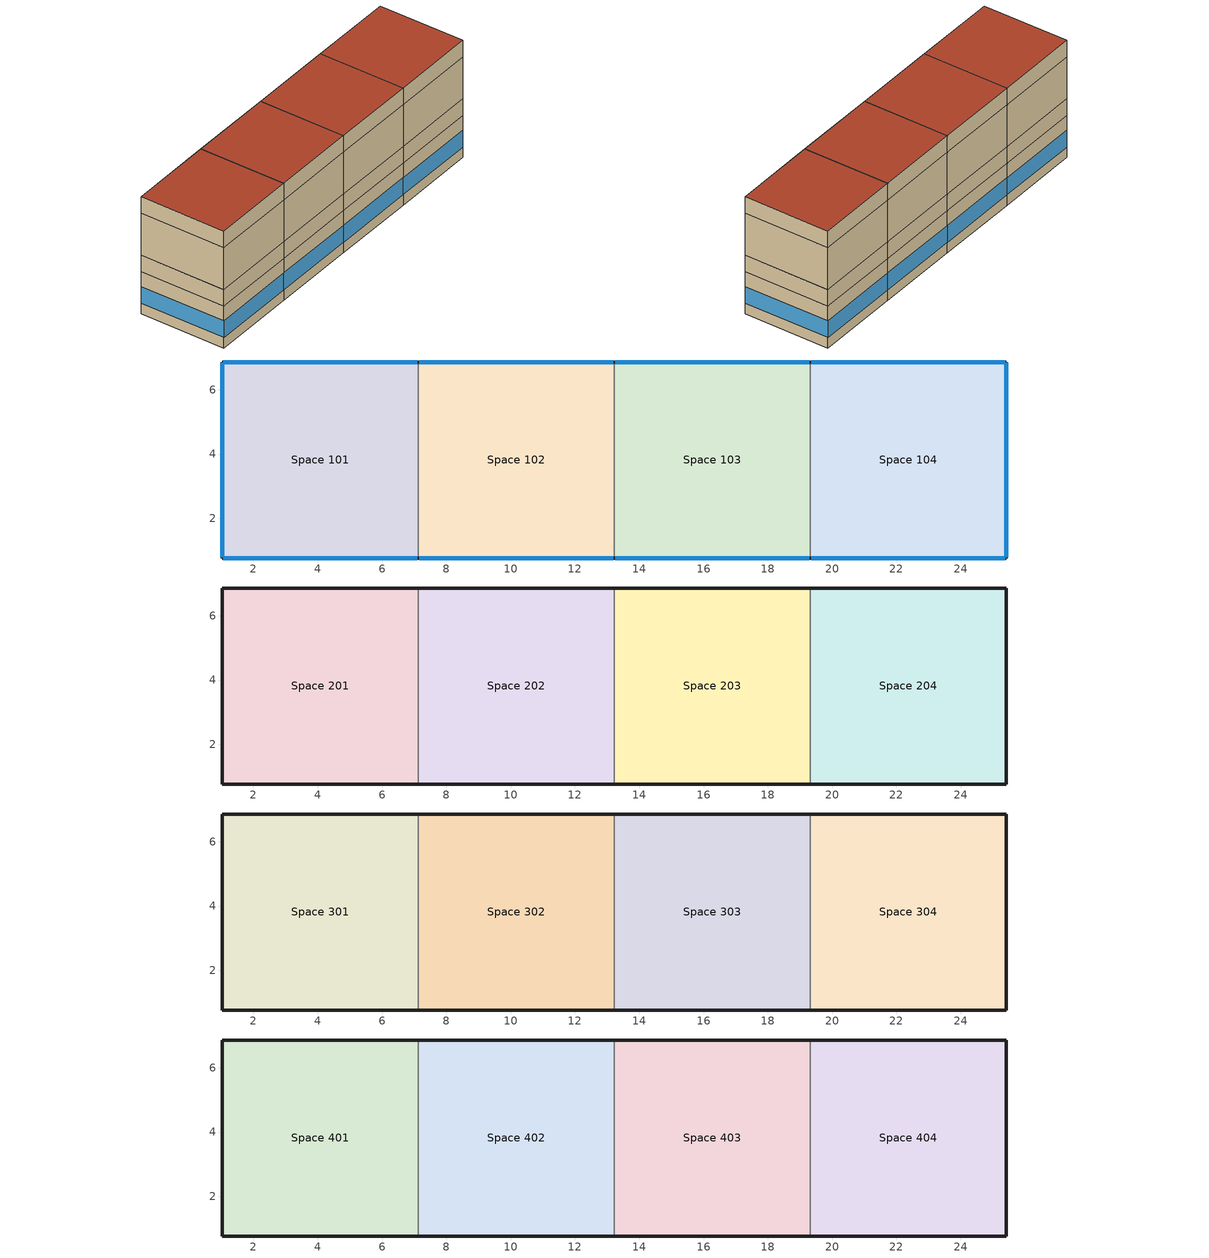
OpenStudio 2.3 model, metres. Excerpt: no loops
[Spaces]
Space 101
 floor ground: 7.13,6.86 7.13,0.77 1.03,0.77 1.03,6.86 z0
 wall outside: 7.13,6.86 1.03,6.86 1.03,0.77 7.13,0.77 z0:3.05
 wall to Space 102: 7.13,0.77 7.13,6.86 z0:3.05
 window: 7.1,6.86 1.06,6.86 / 1.06,0.77 7.1,0.77 / 1.03,6.84 1.03,0.79 z0.76:1.99
Space 102
 floor ground: 13.22,6.86 13.22,0.77 7.13,0.77 7.13,6.86 z0
 wall outside: 7.13,0.77 13.22,0.77 / 13.22,6.86 7.13,6.86 z0:3.05
 wall to Space 103: 13.22,0.77 13.22,6.86 z0:3.05
 window: 13.2,6.86 7.15,6.86 / 7.15,0.77 13.2,0.77 z0.76:1.99
Space 103
 floor ground: 19.32,6.86 19.32,0.77 13.22,0.77 13.22,6.86 z0
 wall outside: 13.22,0.77 19.32,0.77 / 19.32,6.86 13.22,6.86 z0:3.05
 wall to Space 104: 19.32,0.77 19.32,6.86 z0:3.05
 window: 13.25,0.77 19.29,0.77 / 19.29,6.86 13.25,6.86 z0.76:1.99
Space 104
 floor ground: 25.41,6.86 25.41,0.77 19.32,0.77 19.32,6.86 z0
 wall outside: 19.32,0.77 25.41,0.77 25.41,6.86 19.32,6.86 z0:3.05
 window: 19.34,0.77 25.39,0.77 / 25.41,0.79 25.41,6.84 / 25.39,6.86 19.34,6.86 z0.76:1.99
Space 201
 floor to Space 101: 7.13,6.86 7.13,0.77 1.03,0.77 1.03,6.86 z3.05
 wall outside: 7.13,6.86 1.03,6.86 1.03,0.77 7.13,0.77 z3.05:4.27
 wall to Space 202: 7.13,0.77 7.13,6.86 z3.05:4.27
Space 202
 floor to Space 102: 13.22,6.86 13.22,0.77 7.13,0.77 7.13,6.86 z3.05
 wall outside: 7.13,0.77 13.22,0.77 / 13.22,6.86 7.13,6.86 z3.05:4.27
 wall to Space 203: 13.22,0.77 13.22,6.86 z3.05:4.27
Space 203
 floor to Space 103: 19.32,6.86 19.32,0.77 13.22,0.77 13.22,6.86 z3.05
 wall outside: 13.22,0.77 19.32,0.77 / 19.32,6.86 13.22,6.86 z3.05:4.27
 wall to Space 204: 19.32,0.77 19.32,6.86 z3.05:4.27
Space 204
 floor to Space 104: 25.41,6.86 25.41,0.77 19.32,0.77 19.32,6.86 z3.05
 wall outside: 19.32,0.77 25.41,0.77 25.41,6.86 19.32,6.86 z3.05:4.27
Space 301
 floor to Space 201: 7.13,6.86 7.13,0.77 1.03,0.77 1.03,6.86 z4.27
 wall outside: 7.13,6.86 1.03,6.86 1.03,0.77 7.13,0.77 z4.27:7.32
 wall to Space 302: 7.13,0.77 7.13,6.86 z4.27:7.32
Space 302
 floor to Space 202: 13.22,6.86 13.22,0.77 7.13,0.77 7.13,6.86 z4.27
 wall outside: 7.13,0.77 13.22,0.77 / 13.22,6.86 7.13,6.86 z4.27:7.32
 wall to Space 303: 13.22,0.77 13.22,6.86 z4.27:7.32
Space 303
 floor to Space 203: 19.32,6.86 19.32,0.77 13.22,0.77 13.22,6.86 z4.27
 wall outside: 13.22,0.77 19.32,0.77 / 19.32,6.86 13.22,6.86 z4.27:7.32
 wall to Space 304: 19.32,0.77 19.32,6.86 z4.27:7.32
Space 304
 floor to Space 204: 25.41,6.86 25.41,0.77 19.32,0.77 19.32,6.86 z4.27
 wall outside: 19.32,0.77 25.41,0.77 25.41,6.86 19.32,6.86 z4.27:7.32
Space 401
 floor to Space 301: 7.13,6.86 7.13,0.77 1.03,0.77 1.03,6.86 z7.32
 wall outside: 7.13,6.86 1.03,6.86 1.03,0.77 7.13,0.77 z7.32:8.53
 wall to Space 402: 7.13,0.77 7.13,6.86 z7.32:8.53
 roof outside: 7.13,0.77 7.13,6.86 1.03,6.86 1.03,0.77 z8.53
Space 402
 floor to Space 302: 13.22,6.86 13.22,0.77 7.13,0.77 7.13,6.86 z7.32
 wall outside: 7.13,0.77 13.22,0.77 / 13.22,6.86 7.13,6.86 z7.32:8.53
 wall to Space 403: 13.22,0.77 13.22,6.86 z7.32:8.53
 roof outside: 13.22,0.77 13.22,6.86 7.13,6.86 7.13,0.77 z8.53
Space 403
 floor to Space 303: 19.32,6.86 19.32,0.77 13.22,0.77 13.22,6.86 z7.32
 wall outside: 13.22,0.77 19.32,0.77 / 19.32,6.86 13.22,6.86 z7.32:8.53
 wall to Space 404: 19.32,0.77 19.32,6.86 z7.32:8.53
 roof outside: 19.32,0.77 19.32,6.86 13.22,6.86 13.22,0.77 z8.53
Space 404
 floor to Space 304: 25.41,6.86 25.41,0.77 19.32,0.77 19.32,6.86 z7.32
 wall outside: 19.32,0.77 25.41,0.77 25.41,6.86 19.32,6.86 z7.32:8.53
 roof outside: 25.41,0.77 25.41,6.86 19.32,6.86 19.32,0.77 z8.53
[Schedule:Constant]
Always On Discrete 3: Value=1
[Curve:Cubic] Coefficient4 x**3=0
Name | Coefficient1 Constant | Coefficient2 x | Coefficient3 x**2 | Minimum Value of x | Maximum Value of x
Fan On Off Efficiency Curve 1 | 1 | 0 | 0 | 0 | 1
Air Conditioner Variable Refrigerant Flow 1 HeatingEIRHiPLR 4; Air Conditioner Variable Refrigerant Flow 1 CoolingEIRHiPLR 5; Air Conditioner Variable Refrigerant Flow 1 HeatingEIRHiPLR 5 | 1 | 0 | 0 | 1 | 1.5
Air Conditioner Variable Refrigerant Flow 1 VRFCPLFFPLR 9; Air Conditioner Variable Refrigerant Flow 1 VRFCPLFFPLR 10; Air Conditioner Variable Refrigerant Flow 1 VRFCPLFFPLR 11 | 0.85 | 0.15 | 0 | 1 | 1
Air Conditioner Variable Refrigerant Flow 1 VRFCoolCapFTBoundary 5 | 25.73 | -0.0315004 | -0.014166 | 11 | 30
Air Conditioner Variable Refrigerant Flow 1 VRFCoolEIRFTBoundary 5 | 25.7347 | -0.0315004 | -0.014166 | 15 | 24
Air Conditioner Variable Refrigerant Flow 1 VRFHeatCapFTBoundary 5; Air Conditioner Variable Refrigerant Flow 1 VRFHeatEIRFTBoundary 5 | 58.577 | -3.0255 | 0.0193 | 15 | 23.9
[Curve:Quadratic] Coefficient1 Constant=0.8; Coefficient2 x=0.2; Coefficient3 x**2=0; Minimum Value of x=0.5; Maximum Value of x=1.5
Coil Heating DX Variable Refrigerant Flow 1 VRFACCoolCapFFF 1; VRFACCoolCapFFF 1
[Curve:Biquadratic]
Name | Coefficient1 Constant | Coefficient2 x | Coefficient3 x**2 | Coefficient4 y | Coefficient5 y**2 | Coefficient6 x*y | Minimum Value of x | Maximum Value of x | Minimum Value of y | Maximum Value of y
Air Conditioner Variable Refrigerant Flow 1 VRFHeatEIRFTHi 4; Air Conditioner Variable Refrigerant Flow 1 VRFHeatEIRFTHi 5 | 1.38857 | -0.0229771 | 0.000537274 | -0.0273937 | 0.000403043 | -5.9786e-05 | 21.1 | 27.2 | 0 | 1
Air Conditioner Variable Refrigerant Flow 1 CoolingLengthCorrectionFactor 4; Air Conditioner Variable Refrigerant Flow 1 CoolingLengthCorrectionFactor 5 | 2.03882 | -0.00242606 | 3.5512e-06 | -1.68581 | 0.668703 | -4.5706e-05 | 7.62 | 182.88 | 0.8 | 1.5
Air Conditioner Variable Refrigerant Flow 1 VRFCoolCapFTHi 5 | 0.686736 | 0.0207631 | 0.0005447 | -0.0016218 | -4.259e-07 | -0.0003392 | 15 | 24 | 16 | 43
Air Conditioner Variable Refrigerant Flow 1 VRFCoolEIRFTHi 5 | -1.43951 | 0.161985 | -0.00349118 | 0.0269443 | 0.000134616 | -0.000671494 | 15 | 23.9 | 16.8 | 43.3
Air Conditioner Variable Refrigerant Flow 1 VRFHeatCapFTHi 5 | 2.58599 | -0.0953227 | 0.000955329 | 0 | 0 | 0 | 21.1 | 27.2 | -9.44 | 15
[Table:MultiVariableLookup]
Table Multi Variable Lookup 15; Table Multi Variable Lookup 23; Table Multi Variable Lookup 41; Table Multi Variable Lookup 49: LinearInterpolationOfTable, BiQuadratic, 1, 15, 26.7, -20.2, 13.3, 0.662222, 0.991852, Temperature, Temperature, Dimensionless, 2, 15, -20.2, 0.762222, 15, -18, 0.808889, 15, -15.3, 0.868148, 15, -12.8, 0.946914, 15, -10, 0.991852, 15, -7.2, 0.991852, 15, -5, 0.991852, 15, -2.2, 0.991852, 15, 0, 0.991852, 15, 2.2, 0.991852, 15, 5, 0.991852, 15, 6.1, 0.991852, 15, 7.8, 0.991852, 15, 10.6, 0.991852, 15, 13.3, 0.991852, 16.1, -20.2, 0.762222, 16.1, -18, 0.808889, 16.1, -15.3, 0.868148, 16.1, -12.8, 0.928148, 16.1, -10, 0.955556, 16.1, -7.2, 0.955556, 16.1, -5, 0.955556, 16.1, -2.2, 0.955556, 16.1, 0, 0.955556, 16.1, 2.2, 0.955556, 16.1, 5, 0.955556, 16.1, 6.1, 0.955556, 16.1, 7.8, 0.955556, 16.1, 10.6, 0.955556, 16.1, 13.3, 0.955556, 17.8, -20.2, 0.762222, 17.8, -18, 0.808889, 17.8, -15.3, 0.868148, 17.8, -12.8, 0.899506, 17.8, -10, 0.900741, 17.8, -7.2, 0.900741, 17.8, -5, 0.900741, 17.8, -2.2, 0.900741, 17.8, 0, 0.900741, 17.8, 2.2, 0.900741, 17.8, 5, 0.900741, 17.8, 6.1, 0.900741, 17.8, 7.8, 0.900741, 17.8, 10.6, 0.900741, 17.8, 13.3, 0.900741, 19.4, -20.2, 0.759753, 19.4, -18, 0.803951, 19.4, -15.3, 0.84321, 19.4, -12.8, 0.859506, 19.4, -10, 0.860247, 19.4, -7.2, 0.860247, 19.4, -5, 0.860247, 19.4, -2.2, 0.860247, 19.4, 0, 0.860247, 19.4, 2.2, 0.860247, 19.4, 5, 0.860247, 19.4, 6.1, 0.860247, 19.4, 7.8, 0.860247, 19.4, 10.6, 0.860247, 19.4, 13.3, 0.860247, 21.1, -20.2, 0.757531, 21.1, -18, 0.798765, 21.1, -15.3, 0.818765, 21.1, -12.8, 0.820247, 21.1, -10, 0.820247, 21.1, -7.2, 0.820247, 21.1, -5, 0.820247, 21.1, -2.2, 0.820247, 21.1, 0, 0.820247, 21.1, 2.2, 0.820247, 21.1, 5, 0.820247, 21.1, 6.1, 0.820247, 21.1, 7.8, 0.820247, 21.1, 10.6, 0.820247, 21.1, 13.3, 0.820247, 22.8, -20.2, 0.747901, 22.8, -18, 0.764444, 22.8, -15.3, 0.769136, 22.8, -12.8, 0.769136, 22.8, -10, 0.769136, 22.8, -7.2, 0.769136, 22.8, -5, 0.769136, 22.8, -2.2, 0.769136, 22.8, 0, 0.769136, 22.8, 2.2, 0.769136, 22.8, 5, 0.769136, 22.8, 6.1, 0.769136, 22.8, 7.8, 0.769136, 22.8, 10.6, 0.769136, 22.8, 13.3, 0.769136, 24.4, -20.2, 0.727901, 24.4, -18, 0.725185, 24.4, -15.3, 0.723457, 24.4, -12.8, 0.723457, 24.4, -10, 0.723457, 24.4, -7.2, 0.723457, 24.4, -5, 0.723457, 24.4, -2.2, 0.723457, 24.4, 0, 0.723457, 24.4, 2.2, 0.723457, 24.4, 5, 0.723457, 24.4, 6.1, 0.723457, 24.4, 7.8, 0.723457, 24.4, 10.6, 0.723457, 24.4, 13.3, 0.723457, 26.7, -20.2, 0.700988, 26.7, -18, 0.672346, 26.7, -15.3, 0.662222, 26.7, -12.8, 0.662222, 26.7, -10, 0.662222, 26.7, -7.2, 0.662222, 26.7, -5, 0.662222, 26.7, -2.2, 0.662222, 26.7, 0, 0.662222, 26.7, 2.2, 0.662222, 26.7, 5, 0.662222, 26.7, 6.1, 0.662222, 26.7, 7.8, 0.662222, 26.7, 10.6, 0.662222, 26.7, 13.3, 0.662222
Table Multi Variable Lookup 16; Table Multi Variable Lookup 24; Table Multi Variable Lookup 42; Table Multi Variable Lookup 50: LinearInterpolationOfTable, BiQuadratic, 1, 15, 26.7, -20.2, 13.3, 0.467602, 0.934918, Temperature, Temperature, Dimensionless, 2, 15, -20.2, 0.699971, 15, -18, 0.736359, 15, -15.3, 0.781629, 15, -12.8, 0.827186, 15, -10, 0.8779, 15, -7.2, 0.887642, 15, -5, 0.846096, 15, -2.2, 0.804551, 15, 0, 0.763292, 15, 2.2, 0.721746, 15, 5, 0.68106, 15, 6.1, 0.669599, 15, 7.8, 0.654987, 15, 10.6, 0.633498, 15, 13.3, 0.610003, 16.1, -20.2, 0.71401, 16.1, -18, 0.750112, 16.1, -15.3, 0.795955, 16.1, -12.8, 0.840939, 16.1, -10, 0.885636, 16.1, -7.2, 0.874462, 16.1, -5, 0.832916, 16.1, -2.2, 0.791657, 16.1, 0, 0.750112, 16.1, 2.2, 0.708566, 16.1, 5, 0.668167, 16.1, 6.1, 0.656992, 16.1, 7.8, 0.642666, 16.1, 10.6, 0.62175, 16.1, 13.3, 0.598256, 17.8, -20.2, 0.735499, 17.8, -18, 0.771601, 17.8, -15.3, 0.816871, 17.8, -12.8, 0.862428, 17.8, -10, 0.89767, 17.8, -7.2, 0.854978, 17.8, -5, 0.813719, 17.8, -2.2, 0.772174, 17.8, 0, 0.730628, 17.8, 2.2, 0.689083, 17.8, 5, 0.648683, 17.8, 6.1, 0.637795, 17.8, 7.8, 0.624329, 17.8, 10.6, 0.603413, 17.8, 13.3, 0.581064, 19.4, -20.2, 0.767303, 19.4, -18, 0.803691, 19.4, -15.3, 0.848675, 19.4, -12.8, 0.871597, 19.4, -10, 0.869591, 19.4, -7.2, 0.828332, 19.4, -5, 0.787646, 19.4, -2.2, 0.74696, 19.4, 0, 0.706274, 19.4, 2.2, 0.665588, 19.4, 5, 0.626048, 19.4, 6.1, 0.615447, 19.4, 7.8, 0.602553, 19.4, 10.6, 0.582497, 19.4, 13.3, 0.560721, 21.1, -20.2, 0.799107, 21.1, -18, 0.835208, 21.1, -15.3, 0.880765, 21.1, -12.8, 0.880765, 21.1, -10, 0.841798, 21.1, -7.2, 0.801112, 21.1, -5, 0.761572, 21.1, -2.2, 0.72146, 21.1, 0, 0.68192, 21.1, 2.2, 0.641807, 21.1, 5, 0.603413, 21.1, 6.1, 0.593385, 21.1, 7.8, 0.580205, 21.1, 10.6, 0.561294, 21.1, 13.3, 0.540378, 22.8, -20.2, 0.862428, 22.8, -18, 0.885923, 22.8, -15.3, 0.868445, 22.8, -12.8, 0.831484, 22.8, -10, 0.795382, 22.8, -7.2, 0.757275, 22.8, -5, 0.720313, 22.8, -2.2, 0.683352, 22.8, 0, 0.646391, 22.8, 2.2, 0.60943, 22.8, 5, 0.573615, 22.8, 6.1, 0.563873, 22.8, 7.8, 0.551839, 22.8, 10.6, 0.533215, 22.8, 13.3, 0.513445, 24.4, -20.2, 0.893659, 24.4, -18, 0.889074, 24.4, -15.3, 0.845237, 24.4, -12.8, 0.808275, 24.4, -10, 0.772174, 24.4, -7.2, 0.73464, 24.4, -5, 0.697678, 24.4, -2.2, 0.661004, 24.4, 0, 0.624329, 24.4, 2.2, 0.587081, 24.4, 5, 0.551266, 24.4, 6.1, 0.542098, 24.4, 7.8, 0.53035, 24.4, 10.6, 0.512872, 24.4, 13.3, 0.493675, 26.7, -20.2, 0.934918, 26.7, -18, 0.893659, 26.7, -15.3, 0.814292, 26.7, -12.8, 0.777331, 26.7, -10, 0.741516, 26.7, -7.2, 0.704268, 26.7, -5, 0.667594, 26.7, -2.2, 0.630919, 26.7, 0, 0.594531, 26.7, 2.2, 0.555851, 26.7, 5, 0.522041, 26.7, 6.1, 0.513445, 26.7, 7.8, 0.502271, 26.7, 10.6, 0.485939, 26.7, 13.3, 0.467602
Table Multi Variable Lookup 28: LinearInterpolationOfTable, BiQuadratic, 1, 15, 24.4, -20.2, 13.3, 0.660413, 1.22316, Temperature, Temperature, Dimensionless, 2, 15, -20.2, 0.669714, 15, -18, 0.688317, 15, -15.3, 0.781333, 15, -12.8, 0.809238, 15, -10, 0.860397, 15, -7.2, 0.911556, 15, -5, 0.948762, 15, -2.2, 0.972016, 15, 0, 0.999921, 15, 2.2, 1.04178, 15, 5, 1.07898, 15, 6.1, 1.12084, 15, 7.8, 1.1999, 15, 10.6, 1.22316, 15, 13.3, 1.22316, 16.1, -20.2, 0.669714, 16.1, -18, 0.688317, 16.1, -15.3, 0.772032, 16.1, -12.8, 0.809238, 16.1, -10, 0.860397, 16.1, -7.2, 0.911556, 16.1, -5, 0.948762, 16.1, -2.2, 0.972016, 16.1, 0, 0.999921, 16.1, 2.2, 1.04178, 16.1, 5, 1.07898, 16.1, 6.1, 1.11154, 16.1, 7.8, 1.14875, 16.1, 10.6, 1.15805, 16.1, 13.3, 1.15805, 17.8, -20.2, 0.669714, 17.8, -18, 0.688317, 17.8, -15.3, 0.758079, 17.8, -12.8, 0.809238, 17.8, -10, 0.860397, 17.8, -7.2, 0.911556, 17.8, -5, 0.948762, 17.8, -2.2, 0.972016, 17.8, 0, 0.999921, 17.8, 2.2, 1.04178, 17.8, 5, 1.07898, 17.8, 6.1, 1.10224, 17.8, 7.8, 1.10224, 17.8, 10.6, 1.10224, 17.8, 13.3, 1.10224, 19.4, -20.2, 0.669714, 19.4, -18, 0.688317, 19.4, -15.3, 0.758079, 19.4, -12.8, 0.799937, 19.4, -10, 0.860397, 19.4, -7.2, 0.911556, 19.4, -5, 0.948762, 19.4, -2.2, 0.972016, 19.4, 0, 0.999921, 19.4, 2.2, 1.04178, 19.4, 5, 1.05108, 19.4, 6.1, 1.05108, 19.4, 7.8, 1.05108, 19.4, 10.6, 1.05108, 19.4, 13.3, 1.05108, 21.1, -20.2, 0.660413, 21.1, -18, 0.688317, 21.1, -15.3, 0.758079, 21.1, -12.8, 0.799937, 21.1, -10, 0.860397, 21.1, -7.2, 0.888302, 21.1, -5, 0.948762, 21.1, -2.2, 0.972016, 21.1, 0, 0.990619, 21.1, 2.2, 0.999921, 21.1, 5, 0.999921, 21.1, 6.1, 0.999921, 21.1, 7.8, 0.999921, 21.1, 10.6, 0.999921, 21.1, 13.3, 0.999921, 22.8, -20.2, 0.660413, 22.8, -18, 0.679016, 22.8, -15.3, 0.758079, 22.8, -12.8, 0.799937, 22.8, -10, 0.860397, 22.8, -7.2, 0.888302, 22.8, -5, 0.930159, 22.8, -2.2, 0.948762, 22.8, 0, 0.972016, 22.8, 2.2, 0.972016, 22.8, 5, 0.972016, 22.8, 6.1, 0.972016, 22.8, 7.8, 0.972016, 22.8, 10.6, 0.972016, 22.8, 13.3, 0.972016, 24.4, -20.2, 0.660413, 24.4, -18, 0.679016, 24.4, -15.3, 0.758079, 24.4, -12.8, 0.799937, 24.4, -10, 0.851095, 24.4, -7.2, 0.874349, 24.4, -5, 0.920857, 24.4, -2.2, 0.920857, 24.4, 0, 0.920857, 24.4, 2.2, 0.920857, 24.4, 5, 0.920857, 24.4, 6.1, 0.920857, 24.4, 7.8, 0.920857, 24.4, 10.6, 0.920857, 24.4, 13.3, 0.920857
Table Multi Variable Lookup 27: LinearInterpolationOfTable, BiQuadratic, 1, 13.9, 24.4, -5, 43.3, 0.638321, 1.28711, Temperature, Temperature, Dimensionless, 2, 13.9, -5, 0.65925, 13.9, -3.9, 0.65925, 13.9, -1.1, 0.65925, 13.9, 1.7, 0.65925, 13.9, 4.4, 0.65925, 13.9, 7.2, 0.65925, 13.9, 10, 0.65925, 13.9, 12.8, 0.65925, 13.9, 15.6, 0.65925, 13.9, 18.3, 0.65925, 13.9, 21.1, 0.65925, 13.9, 23.9, 0.65925, 13.9, 26.7, 0.65925, 13.9, 29.4, 0.65925, 13.9, 32.2, 0.65925, 13.9, 35, 0.65925, 13.9, 37.8, 0.65925, 13.9, 40.6, 0.65925, 13.9, 43.3, 0.638321, 16.1, -5, 0.800518, 16.1, -3.9, 0.800518, 16.1, -1.1, 0.800518, 16.1, 1.7, 0.800518, 16.1, 4.4, 0.800518, 16.1, 7.2, 0.800518, 16.1, 10, 0.800518, 16.1, 12.8, 0.800518, 16.1, 15.6, 0.800518, 16.1, 18.3, 0.800518, 16.1, 21.1, 0.800518, 16.1, 23.9, 0.800518, 16.1, 26.7, 0.800518, 16.1, 29.4, 0.800518, 16.1, 32.2, 0.800518, 16.1, 35, 0.800518, 16.1, 37.8, 0.800518, 16.1, 40.6, 0.758661, 16.1, 43.3, 0.722036, 17.8, -5, 0.899929, 17.8, -3.9, 0.899929, 17.8, -1.1, 0.899929, 17.8, 1.7, 0.899929, 17.8, 4.4, 0.899929, 17.8, 7.2, 0.899929, 17.8, 10, 0.899929, 17.8, 12.8, 0.899929, 17.8, 15.6, 0.899929, 17.8, 18.3, 0.899929, 17.8, 21.1, 0.899929, 17.8, 23.9, 0.899929, 17.8, 26.7, 0.899929, 17.8, 29.4, 0.899929, 17.8, 32.2, 0.899929, 17.8, 35, 0.899929, 17.8, 37.8, 0.899929, 17.8, 40.6, 0.858071, 17.8, 43.3, 0.800518, 19.4, -5, 0.999339, 19.4, -3.9, 0.999339, 19.4, -1.1, 0.999339, 19.4, 1.7, 0.999339, 19.4, 4.4, 0.999339, 19.4, 7.2, 0.999339, 19.4, 10, 0.999339, 19.4, 12.8, 0.999339, 19.4, 15.6, 0.999339, 19.4, 18.3, 0.999339, 19.4, 21.1, 0.999339, 19.4, 23.9, 0.999339, 19.4, 26.7, 0.999339, 19.4, 29.4, 0.999339, 19.4, 32.2, 0.999339, 19.4, 35, 0.999339, 19.4, 37.8, 0.999339, 19.4, 40.6, 0.957482, 19.4, 43.3, 0.899929, 21.1, -5, 1.11968, 21.1, -3.9, 1.11968, 21.1, -1.1, 1.11968, 21.1, 1.7, 1.11968, 21.1, 4.4, 1.11968, 21.1, 7.2, 1.11968, 21.1, 10, 1.11968, 21.1, 12.8, 1.11968, 21.1, 15.6, 1.11968, 21.1, 18.3, 1.11968, 21.1, 21.1, 1.11968, 21.1, 23.9, 1.11968, 21.1, 26.7, 1.11968, 21.1, 29.4, 1.10921, 21.1, 32.2, 1.08829, 21.1, 35, 1.06736, 21.1, 37.8, 1.05166, 21.1, 40.6, 0.978411, 21.1, 43.3, 0.920857, 22.8, -5, 1.1877, 22.8, -3.9, 1.1877, 22.8, -1.1, 1.1877, 22.8, 1.7, 1.1877, 22.8, 4.4, 1.1877, 22.8, 7.2, 1.1877, 22.8, 10, 1.1877, 22.8, 12.8, 1.1877, 22.8, 15.6, 1.1877, 22.8, 18.3, 1.1877, 22.8, 21.1, 1.1877, 22.8, 23.9, 1.1877, 22.8, 26.7, 1.16154, 22.8, 29.4, 1.11968, 22.8, 32.2, 1.09875, 22.8, 35, 1.08829, 22.8, 37.8, 1.06736, 22.8, 40.6, 1.03073, 22.8, 43.3, 0.978411, 24.4, -5, 1.28711, 24.4, -3.9, 1.28711, 24.4, -1.1, 1.28711, 24.4, 1.7, 1.28711, 24.4, 4.4, 1.28711, 24.4, 7.2, 1.28711, 24.4, 10, 1.28711, 24.4, 12.8, 1.28711, 24.4, 15.6, 1.27664, 24.4, 18.3, 1.26095, 24.4, 21.1, 1.24002, 24.4, 23.9, 1.208625, 24.4, 26.7, 1.17723, 24.4, 29.4, 1.14061, 24.4, 32.2, 1.11968, 24.4, 35, 1.10921, 24.4, 37.8, 1.08829, 24.4, 40.6, 1.05166, 24.4, 43.3, 1.02027
Table Multi Variable Lookup 43; Table Multi Variable Lookup 51: LinearInterpolationOfTable, Cubic, 1, 0.5, 1, 0.664728, 0.788505, Dimensionless, Dimensionless, 1, 0.5, 0.664728, 0.6, 0.713724, 0.7, 0.77332, 0.8, 0.754409, 0.9, 0.788505, 1, 0.699971
Table Multi Variable Lookup 44; Table Multi Variable Lookup 52: LinearInterpolationOfTable, Cubic, 1, 1, 1.3, 0.601975, 0.762222, Dimensionless, Dimensionless, 1, 1, 0.762222, 1.1, 0.743704, 1.2, 0.714815, 1.3, 0.601975
Table Multi Variable Lookup 45: LinearInterpolationOfTable, BiQuadratic, 1, 13.9, 24.4, -3.9, 50, 0.540278, 1.05806, Temperature, Temperature, Dimensionless, 2, 13.9, -3.9, 0.540278, 13.9, -1.1, 0.540278, 13.9, 1.7, 0.540278, 13.9, 4.4, 0.540278, 13.9, 7.2, 0.540278, 13.9, 10, 0.540278, 13.9, 12.8, 0.540278, 13.9, 15.6, 0.540278, 13.9, 18.3, 0.540278, 13.9, 21.1, 0.540278, 13.9, 23.9, 0.540278, 13.9, 26.7, 0.540278, 13.9, 29.4, 0.540278, 13.9, 32.2, 0.540278, 13.9, 35, 0.540278, 13.9, 37.8, 0.540278, 13.9, 40.6, 0.540278, 13.9, 43.3, 0.540278, 13.9, 46.1, 0.540278, 13.9, 47.8, 0.540278, 13.9, 50, 0.540278, 16.1, -3.9, 0.642778, 16.1, -1.1, 0.642778, 16.1, 1.7, 0.642778, 16.1, 4.4, 0.642778, 16.1, 7.2, 0.642778, 16.1, 10, 0.642778, 16.1, 12.8, 0.642778, 16.1, 15.6, 0.642778, 16.1, 18.3, 0.642778, 16.1, 21.1, 0.642778, 16.1, 23.9, 0.642778, 16.1, 26.7, 0.642778, 16.1, 29.4, 0.642778, 16.1, 32.2, 0.642778, 16.1, 35, 0.642778, 16.1, 37.8, 0.642778, 16.1, 40.6, 0.642778, 16.1, 43.3, 0.642778, 16.1, 46.1, 0.642778, 16.1, 47.8, 0.642778, 16.1, 50, 0.567222, 17.8, -3.9, 0.75, 17.8, -1.1, 0.75, 17.8, 1.7, 0.75, 17.8, 4.4, 0.75, 17.8, 7.2, 0.75, 17.8, 10, 0.75, 17.8, 12.8, 0.75, 17.8, 15.6, 0.75, 17.8, 18.3, 0.75, 17.8, 21.1, 0.75, 17.8, 23.9, 0.75, 17.8, 26.7, 0.75, 17.8, 29.4, 0.75, 17.8, 32.2, 0.75, 17.8, 35, 0.75, 17.8, 37.8, 0.75, 17.8, 40.6, 0.75, 17.8, 43.3, 0.75, 17.8, 46.1, 0.75, 17.8, 47.8, 0.688056, 17.8, 50, 0.548333, 19.4, -3.9, 0.799167, 19.4, -1.1, 0.799167, 19.4, 1.7, 0.799167, 19.4, 4.4, 0.799167, 19.4, 7.2, 0.799167, 19.4, 10, 0.799167, 19.4, 12.8, 0.799167, 19.4, 15.6, 0.799167, 19.4, 18.3, 0.799167, 19.4, 21.1, 0.799167, 19.4, 23.9, 0.799167, 19.4, 26.7, 0.799167, 19.4, 29.4, 0.799167, 19.4, 32.2, 0.799167, 19.4, 35, 0.799167, 19.4, 37.8, 0.799167, 19.4, 40.6, 0.799167, 19.4, 43.3, 0.799167, 19.4, 46.1, 0.799167, 19.4, 47.8, 0.701944, 19.4, 50, 0.560833, 21.1, -3.9, 0.852778, 21.1, -1.1, 0.852778, 21.1, 1.7, 0.852778, 21.1, 4.4, 0.852778, 21.1, 7.2, 0.852778, 21.1, 10, 0.852778, 21.1, 12.8, 0.852778, 21.1, 15.6, 0.852778, 21.1, 18.3, 0.852778, 21.1, 21.1, 0.852778, 21.1, 23.9, 0.852778, 21.1, 26.7, 0.852778, 21.1, 29.4, 0.852778, 21.1, 32.2, 0.852778, 21.1, 35, 0.852778, 21.1, 37.8, 0.852778, 21.1, 40.6, 0.852778, 21.1, 43.3, 0.852778, 21.1, 46.1, 0.799167, 21.1, 47.8, 0.695833, 21.1, 50, 0.557222, 22.8, -3.9, 0.955278, 22.8, -1.1, 0.955278, 22.8, 1.7, 0.955278, 22.8, 4.4, 0.955278, 22.8, 7.2, 0.955278, 22.8, 10, 0.955278, 22.8, 12.8, 0.955278, 22.8, 15.6, 0.955278, 22.8, 18.3, 0.955278, 22.8, 21.1, 0.955278, 22.8, 23.9, 0.955278, 22.8, 26.7, 0.955278, 22.8, 29.4, 0.955278, 22.8, 32.2, 0.955278, 22.8, 35, 0.955278, 22.8, 37.8, 0.955278, 22.8, 40.6, 0.943889, 22.8, 43.3, 0.910833, 22.8, 46.1, 0.803889, 22.8, 47.8, 0.7, 22.8, 50, 0.562222, 24.4, -3.9, 1.05806, 24.4, -1.1, 1.05806, 24.4, 1.7, 1.05806, 24.4, 4.4, 1.05806, 24.4, 7.2, 1.05806, 24.4, 10, 1.05806, 24.4, 12.8, 1.05806, 24.4, 15.6, 1.05806, 24.4, 18.3, 1.05806, 24.4, 21.1, 1.05806, 24.4, 23.9, 1.05806, 24.4, 26.7, 1.05806, 24.4, 29.4, 1.05806, 24.4, 32.2, 1.04083, 24.4, 35, 1.01833, 24.4, 37.8, 0.995556, 24.4, 40.6, 0.966944, 24.4, 43.3, 0.915278, 24.4, 46.1, 0.803889, 24.4, 47.8, 0.694167, 24.4, 50, 0.558611
Table Multi Variable Lookup 46: LinearInterpolationOfTable, BiQuadratic, 1, 13.9, 24.4, -3.9, 50, 0.169923, 0.738823, Temperature, Temperature, Dimensionless, 2, 13.9, -3.9, 0.169923, 13.9, -1.1, 0.175, 13.9, 1.7, 0.179778, 13.9, 4.4, 0.184556, 13.9, 7.2, 0.187244, 13.9, 10, 0.189932, 13.9, 12.8, 0.192619, 13.9, 15.6, 0.199488, 13.9, 18.3, 0.202474, 13.9, 21.1, 0.208148, 13.9, 23.9, 0.212031, 13.9, 26.7, 0.232338, 13.9, 29.4, 0.247568, 13.9, 32.2, 0.278328, 13.9, 35, 0.295947, 13.9, 37.8, 0.318942, 13.9, 40.6, 0.363439, 13.9, 43.3, 0.412415, 13.9, 46.1, 0.441382, 13.9, 47.8, 0.468558, 13.9, 50, 0.506485, 16.1, -3.9, 0.203968, 16.1, -1.1, 0.209642, 16.1, 1.7, 0.215614, 16.1, 4.4, 0.221288, 16.1, 7.2, 0.223976, 16.1, 10, 0.227261, 16.1, 12.8, 0.231143, 16.1, 15.6, 0.238908, 16.1, 18.3, 0.243686, 16.1, 21.1, 0.250555, 16.1, 23.9, 0.255333, 16.1, 26.7, 0.289974, 16.1, 29.4, 0.308191, 16.1, 32.2, 0.349701, 16.1, 35, 0.370009, 16.1, 37.8, 0.398976, 16.1, 40.6, 0.456613, 16.1, 43.3, 0.520222, 16.1, 46.1, 0.556058, 16.1, 47.8, 0.590998, 16.1, 50, 0.557253, 17.8, -3.9, 0.238609, 17.8, -1.1, 0.246075, 17.8, 1.7, 0.253242, 17.8, 4.4, 0.259812, 17.8, 7.2, 0.263695, 17.8, 10, 0.26698, 17.8, 12.8, 0.271758, 17.8, 15.6, 0.281314, 17.8, 18.3, 0.286988, 17.8, 21.1, 0.295947, 17.8, 23.9, 0.310282, 17.8, 26.7, 0.353584, 17.8, 29.4, 0.376877, 17.8, 32.2, 0.425853, 17.8, 35, 0.454821, 17.8, 37.8, 0.490358, 17.8, 40.6, 0.545904, 17.8, 43.3, 0.579352, 17.8, 46.1, 0.598464, 17.8, 47.8, 0.640273, 17.8, 50, 0.487372, 19.4, -3.9, 0.25802, 19.4, -1.1, 0.265486, 19.4, 1.7, 0.272654, 19.4, 4.4, 0.280418, 19.4, 7.2, 0.2843, 19.4, 10, 0.288183, 19.4, 12.8, 0.292961, 19.4, 15.6, 0.303413, 19.4, 18.3, 0.309386, 19.4, 21.1, 0.318942, 19.4, 23.9, 0.340145, 19.4, 26.7, 0.386433, 19.4, 29.4, 0.412415, 19.4, 32.2, 0.468259, 19.4, 35, 0.497227, 19.4, 37.8, 0.532765, 19.4, 40.6, 0.571587, 19.4, 43.3, 0.61041, 19.4, 46.1, 0.641766, 19.4, 47.8, 0.609215, 19.4, 50, 0.460495, 21.1, -3.9, 0.276834, 21.1, -1.1, 0.2843, 21.1, 1.7, 0.292065, 21.1, 4.4, 0.300128, 21.1, 7.2, 0.303712, 21.1, 10, 0.308191, 21.1, 12.8, 0.314164, 21.1, 15.6, 0.326706, 21.1, 18.3, 0.333276, 21.1, 21.1, 0.347014, 21.1, 23.9, 0.370009, 21.1, 26.7, 0.421971, 21.1, 29.4, 0.451834, 21.1, 32.2, 0.513652, 21.1, 35, 0.546203, 21.1, 37.8, 0.568003, 21.1, 40.6, 0.609215, 21.1, 43.3, 0.656101, 21.1, 46.1, 0.67163, 21.1, 47.8, 0.569795, 21.1, 50, 0.431527, 22.8, -3.9, 0.31715, 22.8, -1.1, 0.326109, 22.8, 1.7, 0.335068, 22.8, 4.4, 0.344027, 22.8, 7.2, 0.348805, 22.8, 10, 0.353584, 22.8, 12.8, 0.360452, 22.8, 15.6, 0.372995, 22.8, 18.3, 0.379565, 22.8, 21.1, 0.409428, 22.8, 23.9, 0.43541, 22.8, 26.7, 0.501109, 22.8, 29.4, 0.53366, 22.8, 32.2, 0.586817, 22.8, 35, 0.607125, 22.8, 37.8, 0.63221, 22.8, 40.6, 0.656997, 22.8, 43.3, 0.681186, 22.8, 46.1, 0.696715, 22.8, 47.8, 0.590998, 22.8, 50, 0.447952, 24.4, -3.9, 0.35448, 24.4, -1.1, 0.36523, 24.4, 1.7, 0.375384, 24.4, 4.4, 0.385239, 24.4, 7.2, 0.390614, 24.4, 10, 0.39599, 24.4, 12.8, 0.402858, 24.4, 15.6, 0.418985, 24.4, 18.3, 0.42884, 24.4, 21.1, 0.473933, 24.4, 23.9, 0.499915, 24.4, 26.7, 0.558447, 24.4, 29.4, 0.572782, 24.4, 32.2, 0.607125, 24.4, 35, 0.623549, 24.4, 37.8, 0.643857, 24.4, 40.6, 0.675811, 24.4, 43.3, 0.710452, 24.4, 46.1, 0.738823, 24.4, 47.8, 0.626834, 24.4, 50, 0.476323
Table Multi Variable Lookup 47: LinearInterpolationOfTable, Cubic, 1, 0.5, 1, 0.169923, 0.278029, Dimensionless, Dimensionless, 1, 0.5, 0.278029, 0.6, 0.261305, 0.7, 0.240102, 0.8, 0.217406, 0.9, 0.195606, 1, 0.169923
Table Multi Variable Lookup 48: LinearInterpolationOfTable, Cubic, 1, 1, 1.3, 0.3375, 0.540278, Dimensionless, Dimensionless, 1, 1, 0.540278, 1.1, 0.473333, 1.2, 0.406389, 1.3, 0.3375
[Curve:Exponent]
Fan On Off Power Curve 1: Coefficient1 Constant=1; Coefficient2 Constant=0; Coefficient3 Constant=0; Minimum Value of x=0; Maximum Value of x=1
